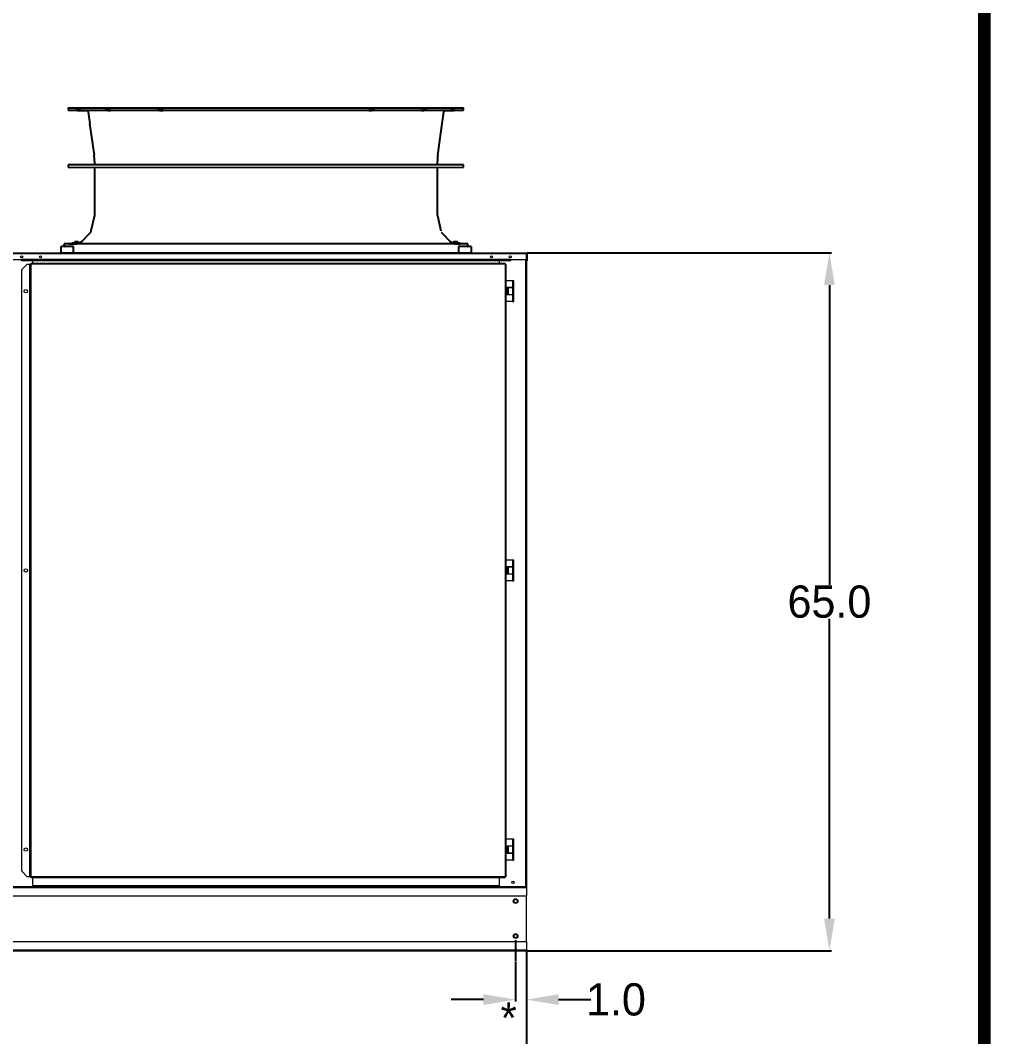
# Model space of a CAD drawing. Header units: inches. Extents: x 1139 to 1619, y -685 to -381.
# Drawn here: x 1523.7 to 1614.1, y -624.4 to -529.8 of the extents above; entities that cross this region are included whole.
import ezdxf

# ---------------------------------------------------------------- set-up
doc = ezdxf.new("R2010")
doc.units = ezdxf.units.IN
doc.header["$MEASUREMENT"] = 0
doc.header["$PDSIZE"] = -1
doc.dimstyles.get("Standard").update_dxf_attribs({"dimtxt": 3, "dimasz": 3, "dimexe": 0.18, "dimexo": 0.0625, "dimgap": 0.09, "dimtad": 0, "dimtih": 1, "dimtoh": 1, "dimdec": 1, "dimzin": 0, "dimdsep": 46, "dimtxsty": 'Standard', "dimcen": 0.09, "dimadec": 0, "dimazin": 0, "dimtfac": 1, "dimtdec": 1, "dimtofl": 0, "dimtmove": 0, "dimatfit": 3, "dimfxl": 1, "dimtolj": 1, "dimtzin": 0, "dimarcsym": 0})

# ---------------------------------------------------------------- blocks, each defined once
blk = doc.blocks.new('*D3')
at = {"color": 0, "lineweight": -2}
for p, q in [((1570.817, -616.536), (1570.817, -621.134)), ((1569.817, -617.474), (1569.817, -621.134)), ((1566.817, -620.954), (1563.817, -620.954)), ((1573.817, -620.954), (1576.817, -620.954))]:
    blk.add_line(p, q, dxfattribs=at)
at = {"color": 0}
for points in [[(1566.817, -620.454), (1566.817, -621.454), (1569.817, -620.954)], [(1573.817, -620.454), (1573.817, -621.454), (1570.817, -620.954)]]:
    blk.add_solid(points, dxfattribs=at)
at = {"layer": 'Defpoints', "color": 0}
for p in [(1570.817, -616.474), (1569.817, -617.411), (1570.817, -620.954)]:
    blk.add_point(p, dxfattribs=at)
at = {"color": 0, "insert": (1579.157, -620.954), "char_height": 3, "attachment_point": 5}
blk.add_mtext('\\A1;1.0', dxfattribs=at)
blk = doc.blocks.new('*D6')
at = {"color": 0, "lineweight": -2}
for p, q in [((1473.817, -616.599), (1473.817, -627.152)), ((1570.817, -616.474), (1570.817, -627.152)), ((1476.817, -626.972), (1517.977, -626.972)), ((1567.817, -626.972), (1526.657, -626.972))]:
    blk.add_line(p, q, dxfattribs=at)
at = {"color": 0}
for points in [[(1476.817, -626.472), (1476.817, -627.472), (1473.817, -626.972)], [(1567.817, -626.472), (1567.817, -627.472), (1570.817, -626.972)]]:
    blk.add_solid(points, dxfattribs=at)
at = {"layer": 'Defpoints', "color": 0}
for p in [(1473.817, -616.536), (1570.817, -616.411), (1473.817, -626.972)]:
    blk.add_point(p, dxfattribs=at)
at = {"color": 0, "insert": (1522.317, -626.972), "char_height": 3, "attachment_point": 5}
blk.add_mtext('\\A1;97.0', dxfattribs=at)
blk = doc.blocks.new('*D7')
at = {"color": 0, "lineweight": -2}
for p, q in [((1570.88, -551.411), (1599.216, -551.411)), ((1599.036, -554.411), (1599.036, -582.321)), ((1599.036, -613.411), (1599.036, -585.501)), ((1570.88, -616.411), (1599.216, -616.411))]:
    blk.add_line(p, q, dxfattribs=at)
at = {"color": 0}
for points in [[(1598.536, -554.411), (1599.536, -554.411), (1599.036, -551.411)], [(1598.536, -613.411), (1599.536, -613.411), (1599.036, -616.411)]]:
    blk.add_solid(points, dxfattribs=at)
at = {"layer": 'Defpoints', "color": 0}
for p in [(1570.817, -551.411), (1599.036, -551.411), (1570.817, -616.411)]:
    blk.add_point(p, dxfattribs=at)
at = {"color": 0, "insert": (1599.036, -583.911), "char_height": 3, "attachment_point": 5}
blk.add_mtext('\\A1;65.0', dxfattribs=at)

msp = doc.modelspace()

# ---------------------------------------------------------------- linework, layer by layer
at = {"color": 0, "lineweight": 25}
msp.add_line((1613.468, -677.516), (1613.468, -385.916), dxfattribs=at)
at = {"color": 0, "linetype": 'Continuous', "lineweight": 25}
for p, q in [((1528.162, -537.907), (1528.162, -538.136)), ((1528.162, -537.907), (1533.553, -537.907)), ((1528.162, -538.136), (1528.813, -538.141)), ((1528.162, -538.136), (1533.553, -538.136)), ((1529.624, -538.148), (1529.862, -538.15)), ((1530.017, -538.286), (1530.082, -538.742)), ((1533.553, -537.907), (1564.973, -537.907)), ((1533.553, -538.136), (1564.973, -538.136)), ((1563.053, -538.742), (1563.117, -538.286)), ((1563.272, -538.15), (1563.511, -538.148)), ((1564.321, -538.141), (1564.973, -538.136)), ((1564.973, -538.136), (1564.973, -537.907)), ((1530.062, -538.742), (1530.151, -539.373)), ((1530.149, -539.373), (1530.564, -542.327)), ((1562.57, -542.327), (1562.985, -539.373)), ((1562.983, -539.373), (1563.072, -538.742)), ((1530.603, -543.211), (1528.162, -543.232)), ((1528.162, -543.232), (1528.162, -543.445)), ((1530.603, -542.875), (1530.603, -543.211)), ((1564.973, -543.232), (1530.603, -543.211)), ((1562.532, -543.211), (1562.532, -542.875)), ((1564.973, -543.445), (1564.973, -543.232)), ((1528.162, -543.445), (1530.603, -543.467)), ((1530.603, -543.467), (1564.973, -543.445)), ((1530.603, -543.467), (1530.603, -547.928)), ((1562.532, -547.928), (1562.532, -543.467)), ((1530.603, -547.928), (1530.27, -549.364)), ((1562.532, -547.928), (1562.864, -549.364)), ((1530.233, -549.534), (1529.765, -549.994)), ((1530.272, -549.364), (1530.233, -549.534)), ((1563.37, -549.994), (1562.902, -549.534)), ((1527.473, -550.821), (1527.473, -551.411)), ((1528.654, -550.821), (1527.473, -550.821)), ((1527.846, -550.587), (1527.764, -550.587)), ((1527.764, -550.587), (1527.764, -550.595)), ((1527.764, -550.595), (1527.767, -550.763)), ((1527.785, -550.763), (1527.782, -550.595)), ((1528.493, -550.581), (1527.846, -550.587)), ((1528.493, -550.515), (1528.493, -550.594)), ((1528.62, -550.515), (1528.493, -550.515)), ((1528.504, -550.594), (1528.498, -550.593)), ((1528.559, -550.594), (1528.504, -550.594)), ((1529.359, -550.515), (1528.62, -550.515)), ((1528.654, -551.411), (1528.654, -550.821)), ((1528.693, -550.475), (1528.69, -550.515)), ((1528.762, -550.475), (1528.693, -550.475)), ((1529.159, -550.475), (1528.762, -550.475)), ((1528.832, -550.391), (1528.834, -550.389)), ((1528.834, -550.389), (1528.834, -550.395)), ((1528.836, -550.395), (1528.836, -550.388)), ((1528.836, -550.392), (1528.846, -550.389)), ((1528.846, -550.389), (1528.846, -550.396)), ((1528.866, -550.394), (1528.866, -550.389)), ((1528.938, -550.389), (1528.938, -550.395)), ((1528.966, -550.396), (1528.966, -550.389)), ((1529.017, -550.388), (1529.017, -550.392)), ((1529.026, -550.394), (1529.026, -550.389)), ((1529.159, -550.481), (1529.446, -550.325)), ((1529.162, -550.515), (1529.159, -550.475)), ((1529.359, -550.586), (1529.359, -550.515)), ((1529.359, -550.549), (1563.775, -550.549)), ((1563.775, -550.577), (1529.359, -550.577)), ((1529.446, -550.325), (1529.783, -549.994)), ((1563.351, -549.994), (1563.688, -550.325)), ((1563.601, -550.821), (1563.601, -550.818)), ((1563.688, -550.325), (1563.975, -550.481)), ((1563.775, -550.515), (1563.775, -550.586)), ((1563.902, -550.515), (1563.775, -550.515)), ((1564.641, -550.515), (1563.902, -550.515)), ((1563.975, -550.475), (1563.972, -550.515)), ((1564.044, -550.475), (1563.975, -550.475)), ((1564.441, -550.475), (1564.044, -550.475)), ((1564.287, -550.389), (1564.287, -550.389)), ((1564.444, -550.515), (1564.441, -550.475)), ((1564.481, -550.821), (1564.481, -551.411)), ((1565.662, -550.821), (1564.481, -550.821)), ((1564.63, -550.594), (1564.576, -550.594)), ((1564.641, -550.593), (1564.63, -550.594)), ((1564.641, -550.594), (1564.641, -550.515)), ((1565.289, -550.587), (1564.641, -550.581)), ((1565.37, -550.587), (1565.289, -550.587)), ((1565.349, -550.763), (1565.352, -550.595)), ((1565.367, -550.763), (1565.37, -550.595)), ((1565.662, -550.821), (1565.662, -551.411)), ((1527.473, -551.411), (1528.654, -551.411)), ((1528.654, -551.411), (1564.481, -551.411)), ((1564.481, -551.411), (1565.662, -551.411))]:
    msp.add_line(p, q, dxfattribs=at)
at = {"color": 0, "linetype": 'Continuous', "lineweight": 15}
for p, q in [((1522.317, -551.411), (1570.817, -551.411)), ((1522.317, -551.487), (1570.817, -551.487)), ((1570.817, -551.487), (1570.817, -551.411)), ((1570.817, -552.024), (1570.817, -551.487)), ((1570.818, -551.487), (1570.893, -551.487)), ((1570.818, -551.487), (1570.818, -552.161)), ((1570.893, -551.487), (1570.893, -552.161)), ((1522.317, -552.024), (1523.755, -552.024)), ((1523.755, -552.024), (1569.38, -552.024)), ((1523.755, -552.025), (1523.755, -552.024)), ((1569.38, -552.025), (1523.755, -552.025)), ((1523.755, -552.064), (1523.755, -552.025)), ((1523.755, -552.064), (1524.008, -552.075)), ((1523.755, -552.064), (1523.755, -552.139)), ((1523.755, -552.139), (1524.008, -552.15)), ((1524.342, -552.47), (1523.842, -552.97)), ((1569.127, -552.075), (1524.008, -552.075)), ((1524.008, -552.075), (1524.008, -552.15)), ((1569.127, -552.15), (1524.008, -552.15)), ((1524.342, -552.47), (1524.579, -552.47)), ((1524.579, -609.506), (1524.579, -552.47)), ((1524.579, -552.47), (1524.58, -552.47)), ((1524.656, -552.47), (1524.58, -552.47)), ((1524.58, -552.47), (1524.58, -609.506)), ((1568.841, -552.394), (1524.656, -552.394)), ((1524.656, -552.394), (1524.656, -552.47)), ((1568.841, -552.47), (1524.656, -552.47)), ((1524.656, -552.47), (1524.656, -609.506)), ((1524.866, -552.394), (1524.866, -552.15)), ((1568.268, -552.15), (1568.268, -552.394)), ((1568.841, -552.47), (1568.841, -552.394)), ((1568.841, -552.47), (1568.841, -609.506)), ((1568.917, -552.47), (1568.841, -552.47)), ((1568.917, -552.47), (1568.917, -609.506)), ((1569.127, -552.075), (1569.38, -552.064)), ((1569.127, -552.075), (1569.127, -552.15)), ((1569.127, -552.15), (1569.38, -552.139)), ((1569.38, -552.024), (1569.38, -552.025)), ((1569.38, -552.024), (1570.817, -552.024)), ((1569.38, -552.025), (1569.38, -552.064)), ((1569.38, -552.064), (1569.38, -552.139)), ((1570.741, -552.024), (1570.741, -610.411)), ((1570.817, -552.024), (1570.817, -610.411)), ((1570.893, -552.161), (1570.818, -552.161)), ((1523.842, -609.006), (1523.842, -552.97)), ((1569.517, -554.021), (1568.917, -554.021)), ((1569.517, -554.021), (1569.517, -554.651)), ((1569.642, -554.021), (1569.517, -554.021)), ((1569.642, -554.651), (1569.642, -554.021)), ((1569.517, -554.651), (1568.917, -554.651)), ((1569.517, -555.324), (1568.917, -555.324)), ((1569.012, -554.673), (1569.012, -555.303)), ((1569.137, -554.673), (1569.012, -554.673)), ((1569.012, -555.303), (1569.137, -555.303)), ((1569.137, -555.303), (1569.137, -554.673)), ((1569.517, -554.673), (1569.137, -554.673)), ((1569.137, -555.303), (1569.517, -555.303)), ((1569.17, -554.673), (1569.17, -554.651)), ((1569.17, -555.324), (1569.17, -555.303)), ((1569.485, -554.651), (1569.485, -554.673)), ((1569.485, -555.303), (1569.485, -555.324)), ((1569.517, -554.651), (1569.642, -554.651)), ((1569.517, -554.673), (1569.517, -555.303)), ((1569.642, -554.673), (1569.517, -554.673)), ((1569.517, -555.303), (1569.642, -555.303)), ((1569.517, -555.324), (1569.517, -555.954)), ((1569.642, -555.324), (1569.517, -555.324)), ((1569.642, -555.303), (1569.642, -554.673)), ((1569.642, -555.954), (1569.642, -555.324)), ((1569.517, -555.954), (1568.917, -555.954)), ((1569.517, -555.954), (1569.642, -555.954)), ((1569.517, -580.021), (1568.917, -580.021)), ((1569.517, -580.021), (1569.517, -580.651)), ((1569.642, -580.021), (1569.517, -580.021)), ((1569.642, -580.651), (1569.642, -580.021)), ((1569.517, -580.651), (1568.917, -580.651)), ((1569.012, -580.673), (1569.012, -581.303)), ((1569.137, -580.673), (1569.012, -580.673)), ((1569.137, -581.303), (1569.137, -580.673)), ((1569.517, -580.673), (1569.137, -580.673)), ((1569.17, -580.673), (1569.17, -580.651)), ((1569.485, -580.651), (1569.485, -580.673)), ((1569.517, -580.651), (1569.642, -580.651)), ((1569.517, -580.673), (1569.517, -581.303)), ((1569.642, -580.673), (1569.517, -580.673)), ((1569.642, -581.303), (1569.642, -580.673)), ((1569.517, -581.324), (1568.917, -581.324)), ((1569.517, -581.954), (1568.917, -581.954)), ((1569.012, -581.303), (1569.137, -581.303)), ((1569.137, -581.303), (1569.517, -581.303)), ((1569.17, -581.324), (1569.17, -581.303)), ((1569.485, -581.303), (1569.485, -581.324)), ((1569.517, -581.303), (1569.642, -581.303)), ((1569.517, -581.324), (1569.517, -581.954)), ((1569.642, -581.324), (1569.517, -581.324)), ((1569.517, -581.954), (1569.642, -581.954)), ((1569.642, -581.954), (1569.642, -581.324)), ((1569.517, -606.021), (1568.917, -606.021)), ((1569.517, -606.651), (1568.917, -606.651)), ((1569.17, -606.673), (1569.17, -606.651)), ((1569.485, -606.651), (1569.485, -606.673)), ((1569.517, -606.021), (1569.517, -606.651)), ((1569.642, -606.021), (1569.517, -606.021)), ((1569.517, -606.651), (1569.642, -606.651)), ((1569.642, -606.651), (1569.642, -606.021)), ((1569.517, -607.324), (1568.917, -607.324)), ((1569.012, -606.673), (1569.012, -607.303)), ((1569.137, -606.673), (1569.012, -606.673)), ((1569.012, -607.303), (1569.137, -607.303)), ((1569.137, -607.303), (1569.137, -606.673)), ((1569.517, -606.673), (1569.137, -606.673)), ((1569.137, -607.303), (1569.517, -607.303)), ((1569.17, -607.324), (1569.17, -607.303)), ((1569.485, -607.303), (1569.485, -607.324)), ((1569.517, -606.673), (1569.517, -607.303)), ((1569.642, -606.673), (1569.517, -606.673)), ((1569.517, -607.303), (1569.642, -607.303)), ((1569.517, -607.324), (1569.517, -607.954)), ((1569.642, -607.324), (1569.517, -607.324)), ((1569.642, -607.303), (1569.642, -606.673)), ((1569.642, -607.954), (1569.642, -607.324)), ((1569.517, -607.954), (1568.917, -607.954)), ((1569.517, -607.954), (1569.642, -607.954)), ((1523.842, -609.006), (1524.342, -609.506)), ((1524.579, -609.506), (1524.342, -609.506)), ((1524.58, -609.506), (1524.579, -609.506)), ((1524.656, -609.506), (1524.58, -609.506)), ((1568.841, -609.506), (1524.656, -609.506)), ((1524.656, -609.506), (1524.656, -609.581)), ((1568.917, -609.506), (1568.841, -609.506)), ((1568.841, -609.581), (1568.841, -609.506)), ((1522.393, -610.411), (1524.866, -610.411)), ((1524.656, -609.581), (1568.841, -609.581)), ((1524.866, -610.411), (1524.866, -609.581)), ((1524.866, -610.336), (1568.268, -610.336)), ((1524.866, -610.411), (1568.268, -610.411)), ((1568.268, -609.581), (1568.268, -610.411)), ((1568.268, -610.411), (1570.741, -610.411)), ((1570.741, -610.411), (1570.817, -610.411)), ((1570.817, -610.411), (1570.817, -610.517)), ((1473.817, -610.517), (1570.817, -610.517)), ((1473.817, -611.286), (1570.817, -611.286)), ((1570.817, -610.517), (1570.817, -611.286)), ((1570.817, -615.536), (1570.817, -611.286)), ((1473.817, -615.536), (1570.817, -615.536)), ((1570.817, -615.536), (1570.817, -616.306)), ((1473.817, -616.306), (1570.817, -616.306)), ((1473.817, -616.411), (1570.817, -616.411)), ((1570.817, -616.306), (1570.817, -616.411))]:
    msp.add_line(p, q, dxfattribs=at)
at = {"color": 0}
for p, q in [((1569.817, -615.411), (1569.817, -617.411)), ((1570.817, -616.411), (1569.817, -616.411))]:
    msp.add_line(p, q, dxfattribs=at)
at = {"color": 0, "lineweight": 25, "const_width": 1.166}
msp.add_lwpolyline([(1146.908, -677.516), (1613.468, -677.516), (1613.468, -385.916), (1146.908, -385.916), (1146.908, -677.516)], dxfattribs=at)
at = {"color": 0, "linetype": 'Continuous', "lineweight": 15}
for centre, radius in [((1523.817, -551.786), 0.0995), ((1525.567, -551.786), 0.0995), ((1567.567, -551.786), 0.0995), ((1569.317, -551.786), 0.0995), ((1524.204, -554.988), 0.156), ((1524.204, -580.988), 0.156), ((1524.204, -606.988), 0.156), ((1569.567, -610.036), 0.0995), ((1569.817, -611.786), 0.219), ((1569.817, -611.786), 0.156), ((1569.817, -615.036), 0.219), ((1569.817, -615.036), 0.156)]:
    msp.add_circle(centre, radius, dxfattribs=at)
at = {"color": 0, "linetype": 'Continuous', "lineweight": 25}
for centre, radius, start, end in [((1526.666, -542.875), 3.937, 0, 8.00016), ((1566.469, -542.875), 3.937, 171.99984, 180), ((1527.826, -550.762), 0.0591, 181, 270), ((1564.208, -550.689), 0.316, 111.98436, 137.47455), ((1564.208, -550.689), 0.316, 42.52545, 68.05136)]:
    msp.add_arc(centre, radius, start, end, dxfattribs=at)
at = {"color": 0, "linetype": 'Continuous', "lineweight": 15}
for radius in [0.0757, 0.001]:
    msp.add_arc((1570.817, -551.487), radius, 0, 90, dxfattribs=at)
at = {"color": 0, "linetype": 'Continuous', "lineweight": 25}
for points, knots in [([(1528.813, -538.141), (1528.814, -538.141), (1528.815, -538.141), (1528.845, -538.142), (1528.897, -538.142), (1528.971, -538.143), (1529.063, -538.144), (1529.173, -538.144), (1529.294, -538.145), (1529.427, -538.147), (1529.538, -538.148), (1529.604, -538.148), (1529.624, -538.148)], [0, 0, 0, 0, 0.085907, 0.192945, 0.303087, 0.410126, 0.520268, 0.62731, 0.737455, 0.844501, 0.954651, 1, 1, 1, 1]), ([(1528.955, -538.14), (1528.968, -538.14), (1528.996, -538.14), (1529.066, -538.14), (1529.148, -538.141), (1529.236, -538.142), (1529.318, -538.142), (1529.386, -538.143), (1529.433, -538.144), (1529.452, -538.144), (1529.444, -538.144), (1529.421, -538.144), (1529.385, -538.144), (1529.317, -538.143), (1529.234, -538.143), (1529.147, -538.142), (1529.064, -538.141), (1528.996, -538.14), (1528.95, -538.14), (1528.931, -538.14), (1528.938, -538.139), (1528.951, -538.14), (1528.955, -538.14)], [0, 0, 0, 0, 0.053684, 0.107369, 0.161054, 0.214742, 0.268431, 0.32212, 0.375808, 0.429494, 0.483179, 0.5, 0.553684, 0.607368, 0.661054, 0.714742, 0.768431, 0.82212, 0.875808, 0.929494, 0.983178, 1, 1, 1, 1]), ([(1530.017, -538.286), (1530.013, -538.269), (1530.005, -538.234), (1529.971, -538.191), (1529.927, -538.161), (1529.888, -538.151), (1529.866, -538.151), (1529.862, -538.15)], [0, 0, 0, 0, 0.236553, 0.473094, 0.709954, 0.947343, 1, 1, 1, 1]), ([(1531.655, -538.14), (1531.678, -538.14), (1531.723, -538.14), (1531.808, -538.14), (1531.895, -538.141), (1531.976, -538.142), (1532.041, -538.142), (1532.083, -538.143), (1532.097, -538.144), (1532.082, -538.144), (1532.049, -538.144), (1532.005, -538.144), (1531.949, -538.144), (1531.865, -538.143), (1531.778, -538.143), (1531.697, -538.142), (1531.632, -538.141), (1531.59, -538.14), (1531.576, -538.14), (1531.591, -538.14), (1531.624, -538.139), (1531.649, -538.14), (1531.655, -538.14)], [0, 0, 0, 0, 0.053685, 0.107369, 0.161054, 0.214742, 0.268431, 0.32212, 0.375808, 0.429494, 0.483179, 0.5, 0.553684, 0.607369, 0.661054, 0.714742, 0.768431, 0.82212, 0.875808, 0.929494, 0.983179, 1, 1, 1, 1]), ([(1536.626, -538.14), (1536.654, -538.14), (1536.709, -538.14), (1536.797, -538.14), (1536.876, -538.141), (1536.938, -538.142), (1536.975, -538.142), (1536.985, -538.143), (1536.965, -538.144), (1536.918, -538.144), (1536.865, -538.144), (1536.805, -538.144), (1536.739, -538.144), (1536.652, -538.143), (1536.573, -538.143), (1536.511, -538.142), (1536.474, -538.141), (1536.464, -538.14), (1536.484, -538.14), (1536.531, -538.14), (1536.584, -538.139), (1536.618, -538.14), (1536.626, -538.14)], [0, 0, 0, 0, 0.053684, 0.107369, 0.161054, 0.214742, 0.268431, 0.32212, 0.375808, 0.429494, 0.483178, 0.5, 0.553684, 0.607369, 0.661055, 0.714742, 0.768431, 0.82212, 0.875808, 0.929494, 0.983179, 1, 1, 1, 1]), ([(1556.591, -538.14), (1556.609, -538.14), (1556.646, -538.14), (1556.669, -538.14), (1556.664, -538.141), (1556.63, -538.142), (1556.572, -538.142), (1556.495, -538.143), (1556.409, -538.144), (1556.322, -538.144), (1556.263, -538.144), (1556.214, -538.144), (1556.175, -538.144), (1556.151, -538.143), (1556.156, -538.143), (1556.19, -538.142), (1556.248, -538.141), (1556.325, -538.14), (1556.411, -538.14), (1556.497, -538.14), (1556.557, -538.139), (1556.584, -538.14), (1556.591, -538.14)], [0, 0, 0, 0, 0.053685, 0.107369, 0.161054, 0.214742, 0.268431, 0.32212, 0.375808, 0.429494, 0.483179, 0.5, 0.553684, 0.607369, 0.661054, 0.714742, 0.768431, 0.82212, 0.875808, 0.929494, 0.983179, 1, 1, 1, 1]), ([(1561.534, -538.14), (1561.543, -538.14), (1561.56, -538.14), (1561.548, -538.14), (1561.51, -538.141), (1561.448, -538.142), (1561.369, -538.142), (1561.282, -538.143), (1561.197, -538.144), (1561.123, -538.144), (1561.081, -538.144), (1561.053, -538.144), (1561.038, -538.144), (1561.047, -538.143), (1561.086, -538.143), (1561.148, -538.142), (1561.227, -538.141), (1561.314, -538.14), (1561.399, -538.14), (1561.473, -538.14), (1561.515, -538.139), (1561.531, -538.14), (1561.534, -538.14)], [0, 0, 0, 0, 0.053684, 0.107369, 0.161054, 0.214742, 0.268431, 0.32212, 0.375808, 0.429494, 0.483178, 0.5, 0.553684, 0.607369, 0.661055, 0.714742, 0.768431, 0.82212, 0.875808, 0.929494, 0.983179, 1, 1, 1, 1]), ([(1563.272, -538.15), (1563.254, -538.152), (1563.219, -538.156), (1563.172, -538.184), (1563.136, -538.224), (1563.121, -538.261), (1563.118, -538.282), (1563.117, -538.286)], [0, 0, 0, 0, 0.237768, 0.475541, 0.713069, 0.950081, 1, 1, 1, 1]), ([(1563.511, -538.148), (1563.557, -538.148), (1563.649, -538.147), (1563.784, -538.146), (1563.911, -538.145), (1564.025, -538.144), (1564.126, -538.143), (1564.208, -538.142), (1564.27, -538.142), (1564.308, -538.142), (1564.325, -538.141), (1564.322, -538.141), (1564.321, -538.141)], [0, 0, 0, 0, 0.107042, 0.217187, 0.324229, 0.434374, 0.541414, 0.651557, 0.758592, 0.868733, 0.975764, 1, 1, 1, 1]), ([(1564.199, -538.14), (1564.196, -538.14), (1564.191, -538.14), (1564.147, -538.14), (1564.082, -538.141), (1564.001, -538.142), (1563.913, -538.142), (1563.829, -538.143), (1563.758, -538.144), (1563.708, -538.144), (1563.689, -538.144), (1563.686, -538.144), (1563.697, -538.144), (1563.74, -538.143), (1563.805, -538.143), (1563.886, -538.142), (1563.974, -538.141), (1564.058, -538.14), (1564.129, -538.14), (1564.179, -538.14), (1564.198, -538.139), (1564.199, -538.14), (1564.199, -538.14)], [0, 0, 0, 0, 0.053685, 0.107368, 0.161055, 0.214742, 0.268432, 0.322121, 0.375809, 0.429494, 0.483179, 0.5, 0.553685, 0.607369, 0.661055, 0.714742, 0.768431, 0.822121, 0.875809, 0.929494, 0.983179, 1, 1, 1, 1]), ([(1527.782, -550.595), (1527.776, -550.595), (1527.772, -550.595), (1527.766, -550.595), (1527.764, -550.595), (1527.764, -550.595)], [0, 0, 0, 0, 0.5, 0.5, 1, 1, 1, 1]), ([(1527.841, -550.821), (1527.835, -550.821), (1527.828, -550.82), (1527.814, -550.814), (1527.807, -550.81), (1527.796, -550.798), (1527.792, -550.791), (1527.786, -550.777), (1527.785, -550.77), (1527.785, -550.763)], [0, 0, 0, 0, 0.25, 0.25, 0.5, 0.5, 0.75, 0.75, 1, 1, 1, 1]), ([(1528.493, -550.587), (1528.48, -550.587), (1528.446, -550.587), (1528.385, -550.588), (1528.321, -550.588), (1528.266, -550.589), (1528.227, -550.589), (1528.213, -550.589), (1528.211, -550.589), (1528.219, -550.589), (1528.252, -550.588), (1528.302, -550.588), (1528.364, -550.587), (1528.432, -550.587), (1528.473, -550.586), (1528.493, -550.586)], [0, 0, 0, 0, 0.056542, 0.140133, 0.223723, 0.307311, 0.390897, 0.474479, 0.500668, 0.584253, 0.667837, 0.751422, 0.835011, 0.918601, 1, 1, 1, 1]), ([(1529.354, -550.586), (1529.354, -550.586), (1529.354, -550.587), (1529.298, -550.588), (1529.2, -550.589), (1529.07, -550.59), (1528.924, -550.591), (1528.778, -550.592), (1528.678, -550.593), (1528.606, -550.593), (1528.578, -550.593), (1528.559, -550.594)], [0, 0, 0, 0, 0.08774, 0.218186, 0.348637, 0.479093, 0.609552, 0.740009, 0.870464, 0.911349, 1, 1, 1, 1]), ([(1528.817, -550.394), (1528.802, -550.4), (1528.768, -550.413), (1528.727, -550.441), (1528.704, -550.466), (1528.695, -550.476)], [0, 0, 0, 0, 0.327422, 0.724009, 1, 1, 1, 1]), ([(1528.826, -550.389), (1528.823, -550.391), (1528.819, -550.392), (1528.817, -550.393), (1528.816, -550.393)], [0, 0, 0, 0, 0.874699, 1, 1, 1, 1]), ([(1528.826, -550.389), (1528.828, -550.389), (1528.832, -550.388), (1528.834, -550.388), (1528.835, -550.388)], [0, 0, 0, 0, 0.4996563, 1, 1, 1, 1]), ([(1528.887, -550.389), (1528.882, -550.39), (1528.873, -550.393), (1528.859, -550.395), (1528.849, -550.396), (1528.841, -550.396), (1528.834, -550.396), (1528.831, -550.394), (1528.831, -550.393), (1528.831, -550.393)], [0, 0, 0, 0, 0.175487, 0.351146, 0.522558, 0.601245, 0.767206, 0.93307, 1, 1, 1, 1]), ([(1528.836, -550.388), (1528.836, -550.388), (1528.836, -550.388), (1528.835, -550.389), (1528.834, -550.389), (1528.834, -550.389)], [0, 0, 0, 0, 0.1143518, 0.9074961, 1, 1, 1, 1]), ([(1528.866, -550.389), (1528.866, -550.389), (1528.864, -550.388), (1528.86, -550.387), (1528.854, -550.388), (1528.849, -550.389), (1528.846, -550.389), (1528.846, -550.389)], [0, 0, 0, 0, 0.2464974, 0.4933322, 0.7330389, 0.972083, 1, 1, 1, 1]), ([(1528.866, -550.389), (1528.867, -550.391), (1528.868, -550.392), (1528.871, -550.393), (1528.871, -550.393)], [0, 0, 0, 0, 0.874185, 1, 1, 1, 1]), ([(1528.887, -550.389), (1528.889, -550.389), (1528.894, -550.388), (1528.902, -550.387), (1528.909, -550.388), (1528.913, -550.389), (1528.914, -550.389), (1528.914, -550.389)], [0, 0, 0, 0, 0.246483, 0.493347, 0.733061, 0.972099, 1, 1, 1, 1]), ([(1528.986, -550.389), (1528.985, -550.39), (1528.983, -550.393), (1528.975, -550.395), (1528.963, -550.396), (1528.95, -550.396), (1528.937, -550.395), (1528.924, -550.393), (1528.918, -550.391), (1528.914, -550.389)], [0, 0, 0, 0, 0.145992, 0.292129, 0.434742, 0.573234, 0.710145, 0.848574, 1, 1, 1, 1]), ([(1528.926, -550.393), (1528.927, -550.393), (1528.932, -550.392), (1528.935, -550.391), (1528.938, -550.389)], [0, 0, 0, 0, 0.095383, 1, 1, 1, 1]), ([(1528.966, -550.389), (1528.961, -550.388), (1528.956, -550.388), (1528.946, -550.388), (1528.941, -550.388), (1528.938, -550.389)], [0, 0, 0, 0, 0.5, 0.5, 1, 1, 1, 1]), ([(1528.966, -550.389), (1528.97, -550.391), (1528.975, -550.392), (1528.98, -550.393), (1528.981, -550.393)], [0, 0, 0, 0, 0.874189, 1, 1, 1, 1]), ([(1528.986, -550.389), (1528.987, -550.389), (1528.988, -550.388), (1528.993, -550.387), (1528.999, -550.388), (1529.004, -550.389), (1529.006, -550.389), (1529.007, -550.389)], [0, 0, 0, 0, 0.246496, 0.493367, 0.733073, 0.972083, 1, 1, 1, 1]), ([(1529.041, -550.395), (1529.041, -550.396), (1529.042, -550.396), (1529.038, -550.396), (1529.031, -550.395), (1529.02, -550.393), (1529.011, -550.391), (1529.007, -550.389)], [0, 0, 0, 0, 0.0732586, 0.3003068, 0.5247839, 0.751732, 1, 1, 1, 1]), ([(1529.026, -550.389), (1529.024, -550.389), (1529.02, -550.388), (1529.017, -550.387), (1529.017, -550.388), (1529.017, -550.388)], [0, 0, 0, 0, 0.352869, 0.706243, 1, 1, 1, 1]), ([(1529.157, -550.474), (1529.145, -550.462), (1529.119, -550.436), (1529.077, -550.409), (1529.047, -550.398), (1529.035, -550.394)], [0, 0, 0, 0, 0.351375, 0.742096, 1, 1, 1, 1]), ([(1564.576, -550.594), (1564.551, -550.593), (1564.52, -550.593), (1564.475, -550.593), (1564.466, -550.593), (1564.447, -550.593), (1564.437, -550.593), (1564.407, -550.593), (1564.386, -550.593), (1564.353, -550.592), (1564.342, -550.592), (1564.32, -550.592), (1564.308, -550.592), (1564.274, -550.592), (1564.251, -550.592), (1564.216, -550.591), (1564.204, -550.591), (1564.181, -550.591), (1564.169, -550.591), (1564.135, -550.591), (1564.112, -550.59), (1564.078, -550.59), (1564.067, -550.59), (1564.045, -550.59), (1564.034, -550.59), (1564.003, -550.589), (1563.983, -550.589), (1563.944, -550.589), (1563.926, -550.589), (1563.892, -550.588), (1563.877, -550.588), (1563.849, -550.588), (1563.836, -550.588), (1563.814, -550.587), (1563.805, -550.587), (1563.79, -550.587), (1563.785, -550.587), (1563.777, -550.586), (1563.775, -550.586), (1563.775, -550.586)], [0, 0, 0, 0, 0.125, 0.125, 0.15625, 0.15625, 0.1875, 0.1875, 0.25, 0.25, 0.28125, 0.28125, 0.3125, 0.3125, 0.375, 0.375, 0.40625, 0.40625, 0.4375, 0.4375, 0.5, 0.5, 0.53125, 0.53125, 0.5625, 0.5625, 0.625, 0.625, 0.6875, 0.6875, 0.75, 0.75, 0.8125, 0.8125, 0.875, 0.875, 0.9375, 0.9375, 1, 1, 1, 1]), ([(1564.115, -550.389), (1564.111, -550.39), (1564.103, -550.393), (1564.094, -550.395), (1564.091, -550.396), (1564.09, -550.396), (1564.09, -550.396)], [0, 0, 0, 0, 0.310012, 0.620284, 0.923072, 1, 1, 1, 1]), ([(1564.115, -550.389), (1564.117, -550.389), (1564.122, -550.388), (1564.127, -550.387), (1564.128, -550.388), (1564.129, -550.388)], [0, 0, 0, 0, 0.336266, 0.673008, 1, 1, 1, 1]), ([(1564.194, -550.389), (1564.19, -550.39), (1564.182, -550.393), (1564.168, -550.395), (1564.155, -550.396), (1564.143, -550.396), (1564.134, -550.395), (1564.129, -550.393), (1564.13, -550.391), (1564.13, -550.391)], [0, 0, 0, 0, 0.154655, 0.309459, 0.460521, 0.607228, 0.75226, 0.898895, 1, 1, 1, 1]), ([(1564.129, -550.389), (1564.129, -550.389), (1564.13, -550.389), (1564.129, -550.389), (1564.129, -550.389)], [0, 0, 0, 0, 0.722606, 1, 1, 1, 1]), ([(1564.194, -550.389), (1564.198, -550.388), (1564.203, -550.388), (1564.213, -550.388), (1564.219, -550.388), (1564.223, -550.389)], [0, 0, 0, 0, 0.5, 0.5, 1, 1, 1, 1]), ([(1564.287, -550.391), (1564.287, -550.391), (1564.287, -550.393), (1564.282, -550.395), (1564.273, -550.396), (1564.261, -550.396), (1564.248, -550.395), (1564.234, -550.393), (1564.227, -550.391), (1564.223, -550.389)], [0, 0, 0, 0, 0.095307, 0.250124, 0.40119, 0.547904, 0.692937, 0.839576, 1, 1, 1, 1]), ([(1564.287, -550.388), (1564.288, -550.388), (1564.289, -550.387), (1564.294, -550.388), (1564.299, -550.389), (1564.301, -550.389), (1564.301, -550.389)], [0, 0, 0, 0, 0.327625, 0.645743, 0.962962, 1, 1, 1, 1]), ([(1564.326, -550.396), (1564.326, -550.396), (1564.326, -550.396), (1564.326, -550.396), (1564.325, -550.396), (1564.318, -550.394), (1564.31, -550.392), (1564.304, -550.39), (1564.301, -550.389)], [0, 0, 0, 0, 0.014816, 0.128804, 0.369196, 0.609467, 0.853324, 1, 1, 1, 1]), ([(1565.293, -550.821), (1565.3, -550.82), (1565.315, -550.818), (1565.333, -550.805), (1565.346, -550.786), (1565.348, -550.77), (1565.349, -550.763)], [0, 0, 0, 0, 0.250003, 0.500004, 0.750006, 1, 1, 1, 1]), ([(1565.367, -550.763), (1565.367, -550.77), (1565.366, -550.777), (1565.36, -550.791), (1565.356, -550.798), (1565.344, -550.81), (1565.337, -550.814), (1565.323, -550.82), (1565.315, -550.821), (1565.308, -550.821)], [0, 0, 0, 0, 0.25, 0.25, 0.5, 0.5, 0.75, 0.75, 1, 1, 1, 1]), ([(1565.37, -550.595), (1565.37, -550.595), (1565.369, -550.595), (1565.363, -550.595), (1565.358, -550.595), (1565.352, -550.595)], [0, 0, 0, 0, 0.5, 0.5, 1, 1, 1, 1]), ([(1565.37, -550.595), (1565.37, -550.591), (1565.37, -550.587), (1565.37, -550.587), (1565.37, -550.587)], [0, 0, 0, 0, 0.999997, 1, 1, 1, 1])]:
    msp.add_open_spline(points, degree=3, knots=knots, dxfattribs=at)
for points in [[(1527.767, -550.763), (1527.767, -550.763), (1527.773, -550.763), (1527.785, -550.763)], [(1529.026, -550.389), (1529.033, -550.392), (1529.038, -550.393), (1529.041, -550.395)], [(1565.349, -550.763), (1565.361, -550.763), (1565.367, -550.763), (1565.367, -550.763)]]:
    msp.add_open_spline(points, degree=3, dxfattribs=at)

# ---------------------------------------------------------------- texts
at = {"color": 0, "text_generation_flag": 2}
msp.add_text('*', height=2.889, dxfattribs=at).set_placement((1569.919, -624.103))

# ---------------------------------------------------------------- dimensions: what is measured, and where the dimension line sits
at = {"color": 0}
for base, p1, p2, angle, picture, middle in [((1599.036, -551.411), (1570.817, -616.411), (1570.817, -551.411), 90, '*D7', (1599.036, -583.911)), ((1473.817, -626.972), (1570.817, -616.411), (1473.817, -616.536), 180, '*D6', (1522.317, -626.972)), ((1570.817, -620.954), (1569.817, -617.411), (1570.817, -616.474), 0, '*D3', (1579.157, -620.954))]:
    dim = msp.add_linear_dim(base=base, p1=p1, p2=p2, angle=angle, dimstyle='Standard', dxfattribs=at)
    dim.commit()
    dim.dimension.update_dxf_attribs({"geometry": picture, "text_midpoint": middle})

doc.saveas('drawing.dxf')
